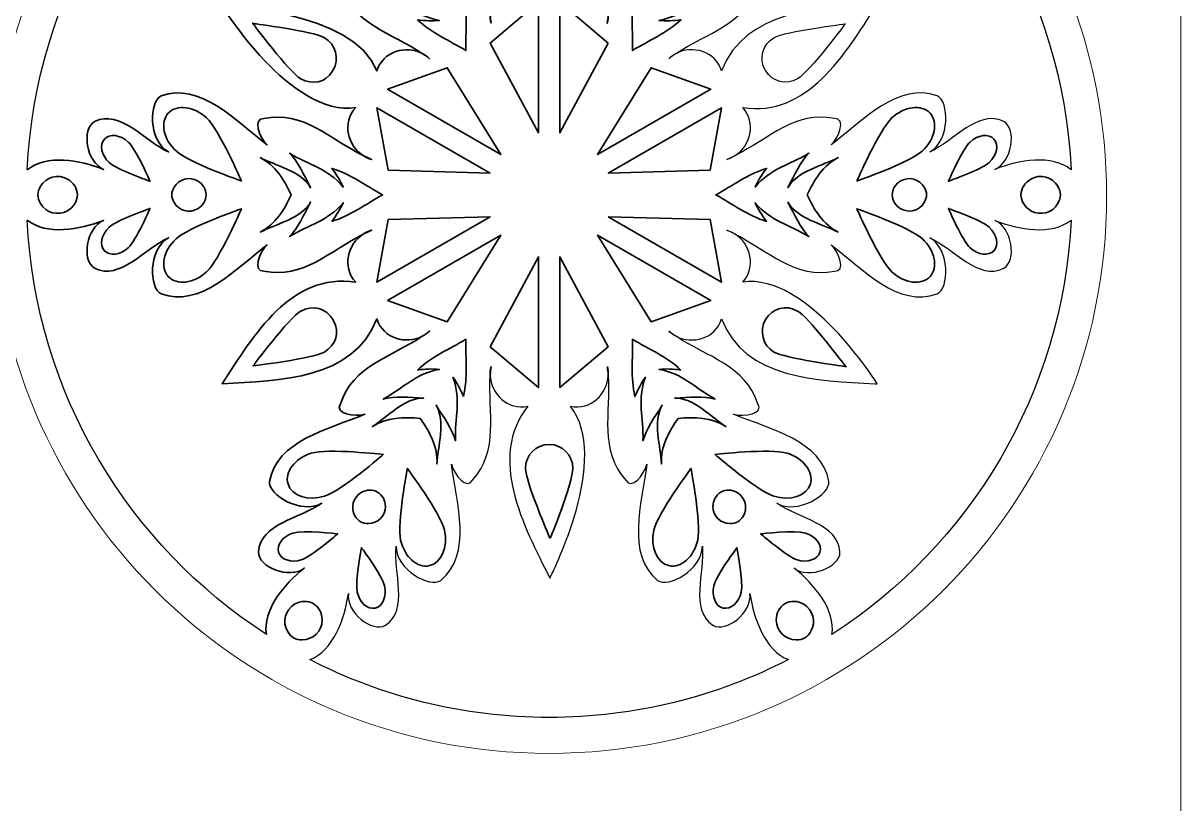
# Model space of a CAD drawing. Header units: inches. Extents: x 0 to 148, y -210 to 0.
# Drawn here: x 70.1 to 148, y -157.5 to -105 of the extents above; entities that cross this region are included whole.
import ezdxf

# ---------------------------------------------------------------- set-up
doc = ezdxf.new("R2010")
doc.units = ezdxf.units.IN
doc.header["$MEASUREMENT"] = 0
doc.layers.add('Layer 1', color=7, linetype='Continuous')

# ---------------------------------------------------------------- blocks, each defined once
blk = doc.blocks.new('block 5')
at = {"layer": 'Layer 1', "color": 250, "lineweight": 25}
for points in [[(104.794, -103.584), (101.537, -106.337), (104.794, -112.375), (104.794, -103.584)], [(106.223, -112.375), (109.48, -106.337), (106.223, -103.584), (106.223, -112.375)], [(98.651, -108.003), (94.639, -109.447), (102.252, -113.842), (98.651, -108.003)], [(116.379, -109.447), (112.367, -108.003), (108.765, -113.842), (116.379, -109.447)], [(101.537, -115.081), (93.923, -110.685), (94.68, -114.882), (101.537, -115.081)], [(116.338, -114.882), (117.094, -110.685), (109.481, -115.081), (116.338, -114.882)], [(94.68, -118.215), (93.923, -122.412), (101.537, -118.016), (94.68, -118.215)], [(109.481, -118.016), (117.094, -122.412), (116.338, -118.215), (109.481, -118.016)], [(94.639, -123.65), (98.651, -125.094), (102.252, -119.255), (94.639, -123.65)], [(112.367, -125.094), (116.379, -123.65), (108.765, -119.255), (112.367, -125.094)], [(104.794, -120.722), (101.537, -126.76), (104.794, -129.513), (104.794, -120.722)], [(106.223, -129.513), (109.48, -126.76), (106.223, -120.722), (106.223, -129.513)]]:
    blk.add_lwpolyline(points, dxfattribs=at)
at = {"layer": 'Layer 1', "color": 250, "lineweight": 35}
for points in [[(104.794, -103.584), (104.794, -112.375), (101.537, -106.337), (104.794, -103.584)], [(109.48, -106.337), (106.223, -112.375), (106.223, -103.584), (109.48, -106.337)], [(98.651, -108.003), (102.252, -113.842), (94.639, -109.447), (98.651, -108.003)], [(112.367, -108.003), (116.379, -109.447), (108.765, -113.842), (112.367, -108.003)], [(101.537, -115.081), (94.68, -114.882), (93.923, -110.685), (101.537, -115.081)], [(117.094, -110.685), (116.338, -114.882), (109.481, -115.081), (117.094, -110.685)], [(93.923, -122.412), (94.68, -118.215), (101.537, -118.016), (93.923, -122.412)], [(109.481, -118.016), (116.338, -118.215), (117.094, -122.412), (109.481, -118.016)], [(98.651, -125.094), (94.639, -123.65), (102.252, -119.255), (98.651, -125.094)], [(112.367, -125.094), (108.765, -119.255), (116.379, -123.65), (112.367, -125.094)], [(101.537, -126.76), (104.794, -120.722), (104.794, -129.513), (101.537, -126.76)], [(106.223, -129.513), (106.223, -120.722), (109.48, -126.76), (106.223, -129.513)]]:
    blk.add_lwpolyline(points, dxfattribs=at)
for points, knots in [([(86.49, -86.981), (86.216, -88.626), (87.671, -90.352), (89.035, -91.447), (88.047, -90.671), (85.929, -91.499), (85.946, -92.535), (86.071, -94.452), (88.756, -94.772), (90.205, -95.814), (88.821, -95.015), (86.59, -96.393), (86.697, -97.274), (87.169, -100.008), (90.624, -100.772), (93.109, -101.796), (92.405, -101.595), (91.038, -101.831), (91.476, -102.494), (92.278, -105.043), (94.897, -105.662), (96.971, -107.036), (97.151, -107.128), (97.319, -107.245), (97.467, -107.389), (97.307, -107.265), (97.141, -107.149), (96.971, -107.036), (95.878, -106.476), (94.34, -106.869), (93.917, -108.21), (92.315, -104.109), (83.498, -103.833), (83.498, -103.833), (83.498, -103.833), (83.505, -103.845), (83.505, -103.845), (83.505, -103.845), (88.139, -111.342), (92.492, -110.679), (91.541, -111.715), (91.97, -113.244), (93.002, -113.91), (93.184, -114.001), (93.368, -114.086), (93.556, -114.164), (93.357, -114.107), (93.172, -114.02), (93.002, -113.91), (90.776, -112.802), (88.93, -110.843), (86.321, -111.422), (85.528, -111.375), (86.007, -112.676), (86.533, -113.186), (84.403, -111.546), (82.014, -108.936), (79.41, -109.894), (78.594, -110.243), (78.516, -112.864), (79.901, -113.662), (78.274, -112.929), (76.653, -110.762), (74.931, -111.614), (74.026, -112.117), (74.369, -114.365), (75.534, -114.832), (73.906, -114.2), (71.69, -113.803), (70.401, -114.855)], [0, 0, 0, 0, 1, 1, 1, 2, 2, 2, 3, 3, 3, 4, 4, 4, 5, 5, 5, 6, 6, 6, 7, 7, 7, 8, 8, 8, 9, 9, 9, 10, 10, 10, 11, 11, 11, 12, 12, 12, 13, 13, 13, 14, 14, 14, 15, 15, 15, 16, 16, 16, 17, 17, 17, 18, 18, 18, 19, 19, 19, 20, 20, 20, 21, 21, 21, 22, 22, 22, 23, 23, 23, 23]), ([(96.651, -104.77), (97.128, -104.847), (97.688, -104.858), (98.122, -104.811), (96.482, -104.522), (95.718, -103.555), (94.349, -102.819), (95.101, -103.024), (96.123, -102.929), (97.062, -102.887), (95.81, -102.925), (94.565, -101.566), (93.62, -100.964), (94.535, -101.579), (95.781, -101.625), (96.83, -101.517), (97.447, -100.665), (98.028, -99.566), (97.957, -98.468), (98.008, -99.587), (98.558, -101.34), (97.901, -102.403), (97.901, -102.402), (97.902, -102.401), (97.902, -102.401), (97.902, -102.401), (97.901, -102.402), (97.901, -102.403), (98.407, -101.61), (99, -100.773), (99.199, -100.019), (99.152, -101.573), (99.607, -102.718), (99.037, -104.283), (99.037, -104.283), (99.038, -104.282), (99.038, -104.282), (99.038, -104.282), (99.038, -104.282), (99.038, -104.283), (99.295, -103.93), (99.565, -103.44), (99.737, -102.989), (100.055, -104.283), (99.869, -105.531), (99.904, -106.841), (98.786, -106.156), (97.614, -105.692), (96.651, -104.77)], [0, 0, 0, 0, 1, 1, 1, 2, 2, 2, 3, 3, 3, 4, 4, 4, 5, 5, 5, 6, 6, 6, 7, 7, 7, 8, 8, 8, 9, 9, 9, 10, 10, 10, 11, 11, 11, 12, 12, 12, 13, 13, 13, 14, 14, 14, 15, 15, 15, 16, 16, 16, 16]), ([(111.28, -102.989), (111.362, -103.203), (111.466, -103.426), (111.581, -103.639), (111.602, -103.679), (111.623, -103.718), (111.645, -103.756), (111.753, -103.948), (111.868, -104.129), (111.98, -104.283), (111.98, -104.283), (111.98, -104.282), (111.98, -104.282), (111.98, -104.282), (111.98, -104.283), (111.98, -104.283), (111.411, -102.718), (111.866, -101.573), (111.818, -100.019), (112.002, -100.711), (112.515, -101.473), (112.99, -102.207), (113.032, -102.272), (113.075, -102.337), (113.116, -102.402), (113.075, -102.335), (113.039, -102.266), (113.007, -102.195), (112.526, -101.123), (113.012, -99.519), (113.061, -98.47), (112.989, -99.567), (113.571, -100.665), (114.187, -101.517), (114.187, -101.517), (114.188, -101.517), (114.188, -101.517), (115.236, -101.625), (116.481, -101.579), (117.397, -100.964), (116.453, -101.566), (115.207, -102.925), (113.955, -102.887), (114.895, -102.929), (115.917, -103.024), (116.669, -102.819), (115.299, -103.555), (114.535, -104.522), (112.895, -104.811), (113.33, -104.858), (113.889, -104.847), (114.365, -104.77), (113.403, -105.692), (112.231, -106.156), (111.114, -106.841), (111.147, -105.531), (110.963, -104.283), (111.28, -102.989)], [0, 0, 0, 0, 1, 1, 1, 2, 2, 2, 3, 3, 3, 4, 4, 4, 5, 5, 5, 6, 6, 6, 7, 7, 7, 8, 8, 8, 9, 9, 9, 10, 10, 10, 11, 11, 11, 12, 12, 12, 13, 13, 13, 14, 14, 14, 15, 15, 15, 16, 16, 16, 17, 17, 17, 18, 18, 18, 19, 19, 19, 19]), ([(90.97, -108.155), (90.97, -108.155), (90.917, -108.241), (90.917, -108.241), (90.477, -109.003), (89.556, -109.179), (88.793, -108.738), (88.03, -108.298), (85.595, -105.051), (85.595, -105.051), (85.595, -105.051), (85.556, -105.029), (85.556, -105.029), (85.556, -105.029), (85.589, -105.003), (85.589, -105.003), (85.589, -105.003), (85.638, -105.031), (85.638, -105.031), (85.638, -105.031), (89.625, -105.537), (90.387, -105.977), (91.149, -106.417), (91.411, -107.392), (90.97, -108.155)], [0, 0, 0, 0, 1, 1, 1, 2, 2, 2, 3, 3, 3, 4, 4, 4, 5, 5, 5, 6, 6, 6, 7, 7, 7, 8, 8, 8, 8]), ([(101.597, -105.003), (101.547, -104.804), (101.531, -104.601), (101.54, -104.401), (101.552, -104.602), (101.57, -104.803), (101.597, -105.003)], [0, 0, 0, 0, 1, 1, 1, 2, 2, 2, 2]), ([(109.477, -104.402), (109.487, -104.602), (109.47, -104.805), (109.42, -105.004), (109.447, -104.805), (109.465, -104.604), (109.477, -104.402)], [0, 0, 0, 0, 1, 1, 1, 2, 2, 2, 2]), ([(80.404, -113.593), (79.552, -112.804), (79.321, -111.667), (79.888, -111.054), (80.456, -110.442), (81.607, -110.585), (82.459, -111.375), (83.312, -112.165), (84.808, -115.611), (84.808, -115.611), (84.808, -115.611), (81.257, -114.383), (80.404, -113.593)], [0, 0, 0, 0, 1, 1, 1, 2, 2, 2, 3, 3, 3, 4, 4, 4, 4]), ([(130.613, -113.593), (129.761, -114.383), (126.209, -115.611), (126.209, -115.611), (126.209, -115.611), (127.706, -112.164), (128.558, -111.375), (129.411, -110.585), (130.562, -110.441), (131.129, -111.054), (131.696, -111.667), (131.466, -112.804), (130.613, -113.593)], [0, 0, 0, 0, 1, 1, 1, 2, 2, 2, 3, 3, 3, 4, 4, 4, 4]), ([(75.913, -114.374), (75.383, -113.883), (75.239, -113.176), (75.592, -112.794), (75.945, -112.413), (76.661, -112.502), (77.192, -112.993), (77.722, -113.485), (78.653, -115.63), (78.653, -115.63), (78.653, -115.63), (76.443, -114.866), (75.913, -114.374)], [0, 0, 0, 0, 1, 1, 1, 2, 2, 2, 3, 3, 3, 4, 4, 4, 4]), ([(135.104, -114.374), (134.574, -114.865), (132.364, -115.63), (132.364, -115.63), (132.364, -115.63), (133.295, -113.485), (133.825, -112.993), (134.356, -112.502), (135.073, -112.413), (135.426, -112.794), (135.779, -113.175), (135.635, -113.882), (135.104, -114.374)], [0, 0, 0, 0, 1, 1, 1, 2, 2, 2, 3, 3, 3, 4, 4, 4, 4]), ([(90.88, -118.33), (91.184, -117.955), (91.474, -117.477), (91.651, -117.077), (90.58, -118.352), (89.361, -118.531), (88.04, -119.349), (88.592, -118.799), (89.021, -117.868), (89.454, -117.033), (88.862, -118.136), (87.061, -118.535), (86.068, -119.052), (87.058, -118.567), (87.721, -117.51), (88.152, -116.548), (87.721, -115.586), (87.058, -114.53), (86.068, -114.045), (87.061, -114.562), (88.862, -114.96), (89.454, -116.064), (89.021, -115.23), (88.592, -114.297), (88.04, -113.748), (89.361, -114.566), (90.58, -114.745), (91.651, -116.02), (91.474, -115.621), (91.184, -115.141), (90.88, -114.767), (92.16, -115.139), (93.148, -115.923), (94.3, -116.548), (93.148, -117.174), (92.16, -117.957), (90.88, -118.33)], [0, 0, 0, 0, 1, 1, 1, 2, 2, 2, 3, 3, 3, 4, 4, 4, 5, 5, 5, 6, 6, 6, 7, 7, 7, 8, 8, 8, 9, 9, 9, 10, 10, 10, 11, 11, 11, 12, 12, 12, 12]), ([(124.95, -119.052), (123.956, -118.535), (122.157, -118.136), (121.563, -117.032), (121.997, -117.867), (122.425, -118.799), (122.979, -119.349), (121.657, -118.53), (120.437, -118.352), (119.367, -117.077), (119.544, -117.476), (119.833, -117.955), (120.138, -118.33), (118.858, -117.957), (117.87, -117.173), (116.718, -116.548), (117.87, -115.923), (118.858, -115.139), (120.138, -114.767), (119.832, -115.141), (119.544, -115.62), (119.367, -116.02), (120.437, -114.744), (121.657, -114.566), (122.979, -113.748), (122.425, -114.297), (121.997, -115.229), (121.563, -116.064), (122.156, -114.96), (123.956, -114.562), (124.95, -114.045), (123.959, -114.53), (123.296, -115.586), (122.866, -116.548), (123.297, -117.51), (123.959, -118.566), (124.95, -119.052)], [0, 0, 0, 0, 1, 1, 1, 2, 2, 2, 3, 3, 3, 4, 4, 4, 5, 5, 5, 6, 6, 6, 7, 7, 7, 8, 8, 8, 9, 9, 9, 10, 10, 10, 11, 11, 11, 12, 12, 12, 12]), ([(73.108, -117.614), (72.47, -117.982), (71.656, -117.763), (71.288, -117.127), (71.175, -116.93), (71.118, -116.76), (71.111, -116.548), (71.118, -116.337), (71.175, -116.166), (71.288, -115.971), (71.656, -115.333), (72.47, -115.115), (73.108, -115.483), (73.519, -115.72), (73.755, -116.106), (73.771, -116.548), (73.771, -116.548), (73.772, -116.548), (73.772, -116.548), (73.755, -116.991), (73.519, -117.377), (73.108, -117.614)], [0, 0, 0, 0, 1, 1, 1, 2, 2, 2, 3, 3, 3, 4, 4, 4, 5, 5, 5, 6, 6, 6, 7, 7, 7, 7]), ([(139.729, -117.126), (139.361, -117.763), (138.547, -117.981), (137.91, -117.613), (137.498, -117.376), (137.263, -116.991), (137.246, -116.548), (137.263, -116.106), (137.498, -115.72), (137.91, -115.483), (138.547, -115.114), (139.362, -115.333), (139.729, -115.97), (139.842, -116.166), (139.899, -116.337), (139.907, -116.548), (139.907, -116.548), (139.906, -116.548), (139.906, -116.548), (139.899, -116.759), (139.842, -116.93), (139.729, -117.126)], [0, 0, 0, 0, 1, 1, 1, 2, 2, 2, 3, 3, 3, 4, 4, 4, 5, 5, 5, 6, 6, 6, 7, 7, 7, 7]), ([(80.121, -116.548), (80.126, -116.362), (80.176, -116.205), (80.275, -116.032), (80.594, -115.48), (81.3, -115.291), (81.852, -115.61), (82.212, -115.818), (82.416, -116.161), (82.428, -116.548), (82.428, -116.548), (82.427, -116.548), (82.427, -116.548), (82.416, -116.935), (82.212, -117.279), (81.852, -117.487), (81.3, -117.806), (80.594, -117.616), (80.275, -117.064), (80.176, -116.891), (80.126, -116.735), (80.121, -116.548)], [0, 0, 0, 0, 1, 1, 1, 2, 2, 2, 3, 3, 3, 4, 4, 4, 5, 5, 5, 6, 6, 6, 7, 7, 7, 7]), ([(128.59, -116.548), (128.601, -116.161), (128.805, -115.818), (129.165, -115.61), (129.717, -115.291), (130.423, -115.48), (130.742, -116.032), (130.842, -116.205), (130.892, -116.362), (130.897, -116.548), (130.892, -116.734), (130.842, -116.891), (130.742, -117.064), (130.423, -117.616), (129.717, -117.805), (129.165, -117.487), (128.805, -117.279), (128.601, -116.935), (128.59, -116.548)], [0, 0, 0, 0, 1, 1, 1, 2, 2, 2, 3, 3, 3, 4, 4, 4, 5, 5, 5, 6, 6, 6, 6]), ([(77.192, -120.104), (76.661, -120.594), (75.945, -120.684), (75.592, -120.302), (75.239, -119.922), (75.383, -119.214), (75.913, -118.723), (76.443, -118.231), (78.653, -117.467), (78.653, -117.467), (78.653, -117.467), (77.722, -119.612), (77.192, -120.104)], [0, 0, 0, 0, 1, 1, 1, 2, 2, 2, 3, 3, 3, 4, 4, 4, 4]), ([(82.459, -121.722), (81.607, -122.512), (80.456, -122.655), (79.888, -122.043), (79.321, -121.43), (79.552, -120.293), (80.404, -119.504), (81.257, -118.714), (84.808, -117.486), (84.808, -117.486), (84.808, -117.486), (83.312, -120.932), (82.459, -121.722)], [0, 0, 0, 0, 1, 1, 1, 2, 2, 2, 3, 3, 3, 4, 4, 4, 4]), ([(131.129, -122.042), (130.562, -122.655), (129.411, -122.512), (128.558, -121.722), (127.706, -120.932), (126.209, -117.486), (126.209, -117.486), (126.209, -117.486), (129.761, -118.714), (130.614, -119.504), (131.466, -120.293), (131.696, -121.43), (131.129, -122.042)], [0, 0, 0, 0, 1, 1, 1, 2, 2, 2, 3, 3, 3, 4, 4, 4, 4]), ([(135.426, -120.302), (135.073, -120.683), (134.356, -120.594), (133.826, -120.103), (133.296, -119.612), (132.364, -117.467), (132.364, -117.467), (132.364, -117.467), (134.574, -118.231), (135.104, -118.722), (135.635, -119.213), (135.779, -119.921), (135.426, -120.302)], [0, 0, 0, 0, 1, 1, 1, 2, 2, 2, 3, 3, 3, 4, 4, 4, 4]), ([(70.401, -118.242), (71.691, -119.294), (73.907, -118.897), (75.534, -118.264), (74.369, -118.732), (74.026, -120.98), (74.931, -121.483), (76.653, -122.335), (78.274, -120.168), (79.901, -119.435), (78.516, -120.233), (78.594, -122.855), (79.411, -123.204), (82.014, -124.161), (84.403, -121.551), (86.533, -119.911), (86.007, -120.42), (85.528, -121.722), (86.321, -121.674), (88.93, -122.253), (90.776, -120.295), (93.002, -119.187), (93.172, -119.077), (93.357, -118.99), (93.556, -118.933), (93.368, -119.01), (93.184, -119.096), (93.002, -119.187), (91.97, -119.853), (91.541, -121.382), (92.492, -122.418), (88.139, -121.755), (85.645, -125.975), (83.505, -129.252), (87.413, -129.037), (92.315, -128.987), (93.917, -124.887), (94.34, -126.228), (95.878, -126.621), (96.971, -126.06), (97.141, -125.948), (97.307, -125.831), (97.467, -125.708), (97.319, -125.851), (97.151, -125.968), (96.971, -126.06), (94.898, -127.435), (92.278, -128.053), (91.476, -130.603), (91.038, -131.265), (92.405, -131.501), (93.109, -131.3), (90.624, -132.325), (87.169, -133.089), (86.697, -135.823), (86.59, -136.704), (88.821, -138.082), (90.205, -137.282), (88.757, -138.325), (86.071, -138.645), (85.947, -140.562), (85.93, -141.598), (88.048, -142.426), (89.035, -141.65), (87.674, -142.743), (86.222, -144.464), (86.488, -146.105)], [0, 0, 0, 0, 1, 1, 1, 2, 2, 2, 3, 3, 3, 4, 4, 4, 5, 5, 5, 6, 6, 6, 7, 7, 7, 8, 8, 8, 9, 9, 9, 10, 10, 10, 11, 11, 11, 12, 12, 12, 13, 13, 13, 14, 14, 14, 15, 15, 15, 16, 16, 16, 17, 17, 17, 18, 18, 18, 19, 19, 19, 20, 20, 20, 21, 21, 21, 22, 22, 22, 22]), ([(90.387, -127.119), (89.625, -127.559), (85.595, -128.045), (85.595, -128.045), (85.595, -128.045), (88.03, -124.798), (88.793, -124.359), (89.556, -123.918), (90.531, -124.179), (90.97, -124.942), (90.97, -124.942), (91.008, -125.012), (91.008, -125.012), (91.449, -125.775), (91.149, -126.679), (90.387, -127.119)], [0, 0, 0, 0, 1, 1, 1, 2, 2, 2, 3, 3, 3, 4, 4, 4, 5, 5, 5, 5]), ([(120.065, -124.924), (120.505, -124.161), (121.462, -123.918), (122.224, -124.359), (122.92, -124.76), (125.007, -127.496), (125.369, -127.974), (125.369, -127.974), (125.479, -128.104), (125.479, -128.104), (125.479, -128.104), (125.294, -128.079), (125.294, -128.079), (125.294, -128.079), (121.324, -127.52), (120.63, -127.119), (119.868, -126.679), (119.625, -125.687), (120.065, -124.924)], [0, 0, 0, 0, 1, 1, 1, 2, 2, 2, 3, 3, 3, 4, 4, 4, 5, 5, 5, 6, 6, 6, 6]), ([(99.737, -130.108), (99.566, -129.657), (99.295, -129.167), (99.038, -128.814), (99.607, -130.379), (99.152, -131.524), (99.199, -133.078), (99.001, -132.325), (98.407, -131.487), (97.901, -130.694), (98.56, -131.759), (98.006, -133.517), (97.956, -134.636), (98.031, -133.536), (97.448, -132.433), (96.831, -131.58), (96.831, -131.58), (96.831, -131.58), (96.83, -131.58), (95.782, -131.472), (94.536, -131.517), (93.62, -132.133), (94.565, -131.531), (95.81, -130.171), (97.062, -130.21), (96.123, -130.168), (95.101, -130.072), (94.349, -130.277), (95.718, -129.541), (96.483, -128.575), (98.122, -128.286), (97.688, -128.239), (97.128, -128.25), (96.651, -128.326), (97.614, -127.405), (98.787, -126.94), (99.904, -126.256), (99.87, -127.566), (100.055, -128.813), (99.737, -130.108)], [0, 0, 0, 0, 1, 1, 1, 2, 2, 2, 3, 3, 3, 4, 4, 4, 5, 5, 5, 6, 6, 6, 7, 7, 7, 8, 8, 8, 9, 9, 9, 10, 10, 10, 11, 11, 11, 12, 12, 12, 13, 13, 13, 13]), ([(114.366, -128.326), (113.889, -128.25), (113.33, -128.239), (112.896, -128.286), (114.536, -128.575), (115.3, -129.541), (116.669, -130.277), (115.917, -130.072), (114.895, -130.168), (113.955, -130.21), (115.207, -130.171), (116.453, -131.531), (117.397, -132.133), (116.482, -131.517), (115.236, -131.472), (114.187, -131.58), (114.187, -131.58), (114.187, -131.58), (114.187, -131.58), (113.569, -132.433), (112.986, -133.536), (113.061, -134.636), (113.012, -133.517), (112.457, -131.759), (113.117, -130.694), (112.611, -131.487), (112.018, -132.324), (111.818, -133.078), (111.866, -131.524), (111.412, -130.379), (111.98, -128.814), (111.723, -129.167), (111.452, -129.657), (111.28, -130.108), (110.963, -128.813), (111.148, -127.566), (111.114, -126.256), (112.231, -126.94), (113.403, -127.405), (114.366, -128.326)], [0, 0, 0, 0, 1, 1, 1, 2, 2, 2, 3, 3, 3, 4, 4, 4, 5, 5, 5, 6, 6, 6, 7, 7, 7, 8, 8, 8, 9, 9, 9, 10, 10, 10, 11, 11, 11, 12, 12, 12, 13, 13, 13, 13]), ([(90.398, -136.811), (89.288, -137.155), (88.188, -136.787), (87.941, -135.989), (87.694, -135.191), (88.394, -134.266), (89.504, -133.923), (90.613, -133.58), (94.347, -134.008), (94.347, -134.008), (94.347, -134.008), (91.507, -136.468), (90.398, -136.811)], [0, 0, 0, 0, 1, 1, 1, 2, 2, 2, 3, 3, 3, 4, 4, 4, 4]), ([(107.103, -134.929), (107.112, -135.827), (105.602, -139.718), (105.556, -139.631), (105.556, -139.631), (105.509, -139.531), (105.509, -139.531), (105.509, -139.531), (103.914, -135.81), (103.914, -134.93), (103.914, -134.049), (104.628, -133.336), (105.509, -133.336), (105.509, -133.336), (105.517, -133.336), (105.517, -133.336), (106.397, -133.336), (107.094, -134.049), (107.103, -134.929)], [0, 0, 0, 0, 1, 1, 1, 2, 2, 2, 3, 3, 3, 4, 4, 4, 5, 5, 5, 6, 6, 6, 6]), ([(121.514, -133.922), (122.624, -134.266), (123.324, -135.191), (123.077, -135.989), (122.83, -136.787), (121.73, -137.155), (120.621, -136.811), (119.51, -136.468), (116.671, -134.008), (116.671, -134.008), (116.671, -134.008), (120.404, -133.579), (121.514, -133.922)], [0, 0, 0, 0, 1, 1, 1, 2, 2, 2, 3, 3, 3, 4, 4, 4, 4]), ([(97.457, -141.483), (96.642, -141.668), (95.774, -140.9), (95.516, -139.767), (95.259, -138.634), (95.97, -134.944), (95.97, -134.944), (95.97, -134.944), (98.207, -137.963), (98.465, -139.097), (98.722, -140.229), (98.271, -141.298), (97.457, -141.483)], [0, 0, 0, 0, 1, 1, 1, 2, 2, 2, 3, 3, 3, 4, 4, 4, 4]), ([(115.502, -139.767), (115.244, -140.9), (114.375, -141.668), (113.561, -141.483), (112.747, -141.298), (112.295, -140.229), (112.553, -139.096), (112.811, -137.963), (115.047, -134.944), (115.047, -134.944), (115.047, -134.944), (115.759, -138.634), (115.502, -139.767)], [0, 0, 0, 0, 1, 1, 1, 2, 2, 2, 3, 3, 3, 4, 4, 4, 4]), ([(93.339, -138.659), (93.139, -138.659), (92.979, -138.624), (92.815, -138.535), (92.656, -138.437), (92.545, -138.316), (92.445, -138.143), (92.127, -137.591), (92.316, -136.885), (92.868, -136.566), (93.227, -136.359), (93.628, -136.354), (93.968, -136.537), (94.298, -136.74), (94.494, -137.09), (94.494, -137.505), (94.494, -138.142), (93.977, -138.659), (93.339, -138.659)], [0, 0, 0, 0, 1, 1, 1, 2, 2, 2, 3, 3, 3, 4, 4, 4, 5, 5, 5, 6, 6, 6, 6]), ([(118.573, -138.143), (118.473, -138.315), (118.362, -138.437), (118.203, -138.535), (118.039, -138.624), (117.878, -138.659), (117.679, -138.659), (117.041, -138.659), (116.524, -138.142), (116.524, -137.505), (116.524, -137.089), (116.72, -136.74), (117.049, -136.537), (117.39, -136.353), (117.79, -136.359), (118.15, -136.566), (118.702, -136.885), (118.891, -137.591), (118.573, -138.143)], [0, 0, 0, 0, 1, 1, 1, 2, 2, 2, 3, 3, 3, 4, 4, 4, 5, 5, 5, 6, 6, 6, 6]), ([(88.828, -141.092), (88.137, -141.306), (87.453, -141.076), (87.299, -140.58), (87.145, -140.083), (87.581, -139.508), (88.272, -139.295), (88.962, -139.081), (91.285, -139.346), (91.285, -139.346), (91.285, -139.346), (89.518, -140.878), (88.828, -141.092)], [0, 0, 0, 0, 1, 1, 1, 2, 2, 2, 3, 3, 3, 4, 4, 4, 4]), ([(122.746, -139.294), (123.437, -139.507), (123.872, -140.083), (123.719, -140.58), (123.565, -141.076), (122.88, -141.306), (122.19, -141.092), (121.499, -140.878), (119.733, -139.346), (119.733, -139.346), (119.733, -139.346), (122.055, -139.081), (122.746, -139.294)], [0, 0, 0, 0, 1, 1, 1, 2, 2, 2, 3, 3, 3, 4, 4, 4, 4]), ([(93.802, -144.334), (93.295, -144.449), (92.754, -143.971), (92.594, -143.266), (92.434, -142.561), (92.877, -140.265), (92.877, -140.265), (92.877, -140.265), (94.269, -142.144), (94.429, -142.849), (94.589, -143.554), (94.308, -144.219), (93.802, -144.334)], [0, 0, 0, 0, 1, 1, 1, 2, 2, 2, 3, 3, 3, 4, 4, 4, 4]), ([(118.424, -143.266), (118.263, -143.971), (117.723, -144.449), (117.216, -144.334), (116.709, -144.219), (116.429, -143.554), (116.589, -142.849), (116.749, -142.144), (118.141, -140.265), (118.141, -140.265), (118.141, -140.265), (118.584, -142.561), (118.424, -143.266)], [0, 0, 0, 0, 1, 1, 1, 2, 2, 2, 3, 3, 3, 4, 4, 4, 4]), ([(88.899, -146.473), (88.673, -146.473), (88.497, -146.437), (88.31, -146.338), (88.131, -146.226), (88.011, -146.091), (87.898, -145.895), (87.53, -145.258), (87.748, -144.444), (88.386, -144.076), (88.797, -143.838), (89.249, -143.827), (89.64, -144.034), (90.015, -144.269), (90.231, -144.666), (90.232, -145.142), (90.232, -145.877), (89.635, -146.473), (88.899, -146.473)], [0, 0, 0, 0, 1, 1, 1, 2, 2, 2, 3, 3, 3, 4, 4, 4, 5, 5, 5, 6, 6, 6, 6]), ([(122.632, -144.076), (123.269, -144.444), (123.487, -145.258), (123.12, -145.895), (123.006, -146.091), (122.887, -146.225), (122.708, -146.338), (122.521, -146.437), (122.345, -146.473), (122.119, -146.473), (121.383, -146.473), (120.787, -145.877), (120.787, -145.141), (120.787, -144.665), (121.003, -144.269), (121.378, -144.033), (121.769, -143.827), (122.221, -143.838), (122.632, -144.076)], [0, 0, 0, 0, 1, 1, 1, 2, 2, 2, 3, 3, 3, 4, 4, 4, 5, 5, 5, 6, 6, 6, 6])]:
    blk.add_open_spline(points, degree=3, knots=knots, dxfattribs=at)
at = {"layer": 'Layer 1', "color": 250, "lineweight": 25}
for points, knots in [([(75.534, -114.832), (74.369, -114.365), (74.026, -112.117), (74.931, -111.614), (76.653, -110.762), (78.274, -112.929), (79.901, -113.662), (78.516, -112.864), (78.594, -110.243), (79.41, -109.894), (82.014, -108.936), (84.403, -111.546), (86.533, -113.186), (86.007, -112.676), (85.528, -111.375), (86.321, -111.422), (88.93, -110.843), (90.776, -112.802), (93.002, -113.91), (91.97, -113.244), (91.541, -111.715), (92.492, -110.679), (88.139, -111.342), (83.505, -103.845), (83.505, -103.845), (83.505, -103.845), (83.498, -103.833), (83.498, -103.833), (83.498, -103.833), (92.315, -104.109), (93.917, -108.21), (94.34, -106.869), (95.878, -106.476), (96.971, -107.036), (94.897, -105.662), (92.278, -105.043), (91.476, -102.494), (91.038, -101.831), (92.405, -101.595), (93.109, -101.796), (90.624, -100.772), (87.169, -100.008), (86.697, -97.274), (86.59, -96.393), (88.821, -95.015), (90.205, -95.814), (88.756, -94.772), (86.071, -94.452), (85.946, -92.535), (85.929, -91.499), (88.047, -90.671), (89.035, -91.447), (87.671, -90.352), (86.204, -88.705), (86.478, -87.06), (77.217, -93.03), (70.955, -103.154), (70.401, -114.855), (71.69, -113.803), (73.906, -114.2), (75.534, -114.832)], [0, 0, 0, 0, 1, 1, 1, 2, 2, 2, 3, 3, 3, 4, 4, 4, 5, 5, 5, 6, 6, 6, 7, 7, 7, 8, 8, 8, 9, 9, 9, 10, 10, 10, 11, 11, 11, 12, 12, 12, 13, 13, 13, 14, 14, 14, 15, 15, 15, 16, 16, 16, 17, 17, 17, 18, 18, 18, 19, 19, 19, 20, 20, 20, 20]), ([(127.512, -103.845), (125.372, -107.121), (122.878, -111.341), (118.525, -110.679), (119.476, -111.715), (119.047, -113.244), (118.016, -113.91), (120.243, -112.802), (122.087, -110.843), (124.697, -111.422), (125.49, -111.375), (125.011, -112.676), (124.484, -113.185), (126.614, -111.546), (129.003, -108.936), (131.607, -109.893), (132.423, -110.242), (132.501, -112.863), (131.117, -113.662), (132.744, -112.928), (134.364, -110.762), (136.086, -111.613), (136.992, -112.116), (136.649, -114.365), (135.484, -114.832), (137.111, -114.199), (139.327, -113.803), (140.616, -114.854), (140.062, -103.154), (133.788, -92.951), (124.527, -86.981), (124.801, -88.626), (123.347, -90.352), (121.982, -91.447), (122.969, -90.671), (125.088, -91.499), (125.071, -92.535), (124.947, -94.451), (122.261, -94.772), (120.812, -95.813), (122.196, -95.014), (124.427, -96.392), (124.321, -97.274), (123.848, -100.008), (120.393, -100.772), (117.909, -101.796), (118.613, -101.595), (119.979, -101.831), (119.542, -102.494), (118.739, -105.043), (116.12, -105.662), (114.046, -107.036), (115.14, -106.476), (116.678, -106.869), (117.101, -108.21), (118.703, -104.109), (123.641, -103.936), (127.549, -103.721), (127.549, -103.721), (127.512, -103.845), (127.512, -103.845)], [0, 0, 0, 0, 1, 1, 1, 2, 2, 2, 3, 3, 3, 4, 4, 4, 5, 5, 5, 6, 6, 6, 7, 7, 7, 8, 8, 8, 9, 9, 9, 10, 10, 10, 11, 11, 11, 12, 12, 12, 13, 13, 13, 14, 14, 14, 15, 15, 15, 16, 16, 16, 17, 17, 17, 18, 18, 18, 19, 19, 19, 20, 20, 20, 20]), ([(99.737, -102.989), (99.565, -103.44), (99.295, -103.93), (99.038, -104.283), (99.038, -104.282), (99.038, -104.282), (99.038, -104.282), (99.038, -104.282), (99.037, -104.283), (99.037, -104.283), (99.607, -102.718), (99.152, -101.573), (99.199, -100.019), (99, -100.773), (98.407, -101.61), (97.901, -102.403), (97.901, -102.402), (97.902, -102.401), (97.902, -102.401), (97.902, -102.401), (97.901, -102.402), (97.901, -102.403), (98.558, -101.34), (98.008, -99.587), (97.957, -98.468), (98.028, -99.566), (97.447, -100.665), (96.83, -101.517), (95.781, -101.625), (94.535, -101.579), (93.62, -100.964), (94.565, -101.566), (95.81, -102.925), (97.062, -102.887), (96.123, -102.929), (95.101, -103.024), (94.349, -102.819), (95.718, -103.555), (96.482, -104.522), (98.122, -104.811), (97.688, -104.858), (97.128, -104.847), (96.651, -104.77), (97.614, -105.692), (98.786, -106.156), (99.904, -106.841), (99.869, -105.531), (100.055, -104.283), (99.737, -102.989)], [0, 0, 0, 0, 1, 1, 1, 2, 2, 2, 3, 3, 3, 4, 4, 4, 5, 5, 5, 6, 6, 6, 7, 7, 7, 8, 8, 8, 9, 9, 9, 10, 10, 10, 11, 11, 11, 12, 12, 12, 13, 13, 13, 14, 14, 14, 15, 15, 15, 16, 16, 16, 16]), ([(111.114, -106.841), (112.231, -106.156), (113.403, -105.692), (114.365, -104.77), (113.889, -104.847), (113.33, -104.858), (112.895, -104.811), (114.535, -104.522), (115.299, -103.555), (116.669, -102.819), (115.917, -103.024), (114.895, -102.929), (113.955, -102.887), (115.207, -102.925), (116.453, -101.566), (117.397, -100.964), (116.481, -101.579), (115.236, -101.625), (114.188, -101.517), (114.188, -101.517), (114.187, -101.517), (114.187, -101.517), (113.571, -100.665), (112.989, -99.567), (113.061, -98.47), (113.012, -99.519), (112.526, -101.123), (113.007, -102.195), (113.039, -102.266), (113.075, -102.335), (113.116, -102.402), (113.075, -102.337), (113.032, -102.272), (112.99, -102.207), (112.515, -101.473), (112.002, -100.711), (111.818, -100.019), (111.866, -101.573), (111.411, -102.718), (111.98, -104.283), (111.98, -104.283), (111.98, -104.282), (111.98, -104.282), (111.98, -104.282), (111.98, -104.283), (111.98, -104.283), (111.868, -104.129), (111.753, -103.948), (111.645, -103.756), (111.623, -103.718), (111.602, -103.679), (111.581, -103.639), (111.466, -103.426), (111.362, -103.203), (111.28, -102.989), (110.963, -104.283), (111.147, -105.531), (111.114, -106.841)], [0, 0, 0, 0, 1, 1, 1, 2, 2, 2, 3, 3, 3, 4, 4, 4, 5, 5, 5, 6, 6, 6, 7, 7, 7, 8, 8, 8, 9, 9, 9, 10, 10, 10, 11, 11, 11, 12, 12, 12, 13, 13, 13, 14, 14, 14, 15, 15, 15, 16, 16, 16, 17, 17, 17, 18, 18, 18, 19, 19, 19, 19]), ([(90.387, -105.977), (89.625, -105.537), (85.638, -105.031), (85.638, -105.031), (85.638, -105.031), (85.589, -105.003), (85.589, -105.003), (85.589, -105.003), (85.556, -105.029), (85.556, -105.029), (85.556, -105.029), (85.595, -105.051), (85.595, -105.051), (85.595, -105.051), (88.03, -108.298), (88.793, -108.738), (89.556, -109.179), (90.477, -109.003), (90.917, -108.241), (90.917, -108.241), (90.97, -108.155), (90.97, -108.155), (91.411, -107.392), (91.149, -106.417), (90.387, -105.977)], [0, 0, 0, 0, 1, 1, 1, 2, 2, 2, 3, 3, 3, 4, 4, 4, 5, 5, 5, 6, 6, 6, 7, 7, 7, 8, 8, 8, 8]), ([(101.54, -104.401), (101.531, -104.601), (101.547, -104.804), (101.597, -105.003), (101.57, -104.803), (101.552, -104.602), (101.54, -104.401)], [0, 0, 0, 0, 1, 1, 1, 2, 2, 2, 2]), ([(109.42, -105.004), (109.47, -104.805), (109.487, -104.602), (109.477, -104.402), (109.465, -104.604), (109.447, -104.805), (109.42, -105.004)], [0, 0, 0, 0, 1, 1, 1, 2, 2, 2, 2]), ([(120.047, -108.154), (120.047, -108.154), (120.073, -108.199), (120.073, -108.199), (120.513, -108.961), (121.462, -109.178), (122.224, -108.738), (122.987, -108.298), (125.422, -105.051), (125.422, -105.051), (125.422, -105.051), (121.393, -105.537), (120.63, -105.977), (119.868, -106.417), (119.606, -107.392), (120.047, -108.154)], [0, 0, 0, 0, 1, 1, 1, 2, 2, 2, 3, 3, 3, 4, 4, 4, 5, 5, 5, 5]), ([(96.971, -107.036), (97.141, -107.149), (97.307, -107.265), (97.467, -107.389), (97.319, -107.245), (97.151, -107.128), (96.971, -107.036)], [0, 0, 0, 0, 1, 1, 1, 2, 2, 2, 2]), ([(114.046, -107.036), (113.867, -107.128), (113.698, -107.245), (113.55, -107.389), (113.711, -107.265), (113.877, -107.149), (114.046, -107.036)], [0, 0, 0, 0, 1, 1, 1, 2, 2, 2, 2]), ([(82.459, -111.375), (81.607, -110.585), (80.456, -110.442), (79.888, -111.054), (79.321, -111.667), (79.552, -112.804), (80.404, -113.593), (81.257, -114.383), (84.808, -115.611), (84.808, -115.611), (84.808, -115.611), (83.312, -112.165), (82.459, -111.375)], [0, 0, 0, 0, 1, 1, 1, 2, 2, 2, 3, 3, 3, 4, 4, 4, 4]), ([(131.129, -111.054), (130.562, -110.441), (129.411, -110.585), (128.558, -111.375), (127.706, -112.164), (126.209, -115.611), (126.209, -115.611), (126.209, -115.611), (129.761, -114.383), (130.613, -113.593), (131.466, -112.804), (131.696, -111.667), (131.129, -111.054)], [0, 0, 0, 0, 1, 1, 1, 2, 2, 2, 3, 3, 3, 4, 4, 4, 4]), ([(75.592, -112.794), (75.239, -113.176), (75.383, -113.883), (75.913, -114.374), (76.443, -114.866), (78.653, -115.63), (78.653, -115.63), (78.653, -115.63), (77.722, -113.485), (77.192, -112.993), (76.661, -112.502), (75.945, -112.413), (75.592, -112.794)], [0, 0, 0, 0, 1, 1, 1, 2, 2, 2, 3, 3, 3, 4, 4, 4, 4]), ([(135.426, -112.794), (135.073, -112.413), (134.356, -112.502), (133.825, -112.993), (133.295, -113.485), (132.364, -115.63), (132.364, -115.63), (132.364, -115.63), (134.574, -114.865), (135.104, -114.374), (135.635, -113.882), (135.779, -113.175), (135.426, -112.794)], [0, 0, 0, 0, 1, 1, 1, 2, 2, 2, 3, 3, 3, 4, 4, 4, 4]), ([(90.88, -114.767), (91.184, -115.141), (91.474, -115.621), (91.651, -116.02), (90.58, -114.745), (89.361, -114.566), (88.04, -113.748), (88.592, -114.297), (89.021, -115.23), (89.454, -116.064), (88.862, -114.96), (87.061, -114.562), (86.068, -114.045), (87.058, -114.53), (87.721, -115.586), (88.152, -116.548), (87.721, -117.51), (87.058, -118.567), (86.068, -119.052), (87.061, -118.535), (88.862, -118.136), (89.454, -117.033), (89.021, -117.868), (88.592, -118.799), (88.04, -119.349), (89.361, -118.531), (90.58, -118.352), (91.651, -117.077), (91.474, -117.477), (91.184, -117.955), (90.88, -118.33), (92.16, -117.957), (93.148, -117.174), (94.3, -116.548), (93.148, -115.923), (92.16, -115.139), (90.88, -114.767)], [0, 0, 0, 0, 1, 1, 1, 2, 2, 2, 3, 3, 3, 4, 4, 4, 5, 5, 5, 6, 6, 6, 7, 7, 7, 8, 8, 8, 9, 9, 9, 10, 10, 10, 11, 11, 11, 12, 12, 12, 12]), ([(93.002, -113.91), (93.172, -114.02), (93.357, -114.107), (93.556, -114.164), (93.368, -114.086), (93.184, -114.001), (93.002, -113.91)], [0, 0, 0, 0, 1, 1, 1, 2, 2, 2, 2]), ([(124.95, -114.045), (123.956, -114.562), (122.156, -114.96), (121.563, -116.064), (121.997, -115.229), (122.425, -114.297), (122.979, -113.748), (121.657, -114.566), (120.437, -114.744), (119.367, -116.02), (119.544, -115.62), (119.832, -115.141), (120.138, -114.767), (118.858, -115.139), (117.87, -115.923), (116.718, -116.548), (117.87, -117.173), (118.858, -117.957), (120.138, -118.33), (119.833, -117.955), (119.544, -117.476), (119.367, -117.077), (120.437, -118.352), (121.657, -118.53), (122.979, -119.349), (122.425, -118.799), (121.997, -117.867), (121.563, -117.032), (122.157, -118.136), (123.956, -118.535), (124.95, -119.052), (123.959, -118.566), (123.297, -117.51), (122.866, -116.548), (123.296, -115.586), (123.959, -114.53), (124.95, -114.045)], [0, 0, 0, 0, 1, 1, 1, 2, 2, 2, 3, 3, 3, 4, 4, 4, 5, 5, 5, 6, 6, 6, 7, 7, 7, 8, 8, 8, 9, 9, 9, 10, 10, 10, 11, 11, 11, 12, 12, 12, 12]), ([(118.016, -113.91), (117.834, -114.001), (117.649, -114.086), (117.462, -114.164), (117.66, -114.107), (117.846, -114.02), (118.016, -113.91)], [0, 0, 0, 0, 1, 1, 1, 2, 2, 2, 2]), ([(73.108, -115.483), (72.47, -115.115), (71.656, -115.333), (71.288, -115.971), (71.175, -116.166), (71.118, -116.337), (71.111, -116.548), (71.118, -116.76), (71.175, -116.93), (71.288, -117.127), (71.656, -117.763), (72.47, -117.982), (73.108, -117.614), (73.519, -117.377), (73.755, -116.991), (73.772, -116.548), (73.772, -116.548), (73.771, -116.548), (73.771, -116.548), (73.755, -116.106), (73.519, -115.72), (73.108, -115.483)], [0, 0, 0, 0, 1, 1, 1, 2, 2, 2, 3, 3, 3, 4, 4, 4, 5, 5, 5, 6, 6, 6, 7, 7, 7, 7]), ([(139.729, -115.97), (139.362, -115.333), (138.547, -115.114), (137.91, -115.483), (137.498, -115.72), (137.263, -116.106), (137.246, -116.548), (137.263, -116.991), (137.498, -117.376), (137.91, -117.613), (138.547, -117.981), (139.361, -117.763), (139.729, -117.126), (139.842, -116.93), (139.899, -116.759), (139.906, -116.548), (139.906, -116.548), (139.907, -116.548), (139.907, -116.548), (139.899, -116.337), (139.842, -116.166), (139.729, -115.97)], [0, 0, 0, 0, 1, 1, 1, 2, 2, 2, 3, 3, 3, 4, 4, 4, 5, 5, 5, 6, 6, 6, 7, 7, 7, 7]), ([(81.852, -117.487), (82.212, -117.279), (82.416, -116.935), (82.427, -116.548), (82.427, -116.548), (82.428, -116.548), (82.428, -116.548), (82.416, -116.161), (82.212, -115.818), (81.852, -115.61), (81.3, -115.291), (80.594, -115.48), (80.275, -116.032), (80.176, -116.205), (80.126, -116.362), (80.121, -116.548), (80.126, -116.735), (80.176, -116.891), (80.275, -117.064), (80.594, -117.616), (81.3, -117.806), (81.852, -117.487)], [0, 0, 0, 0, 1, 1, 1, 2, 2, 2, 3, 3, 3, 4, 4, 4, 5, 5, 5, 6, 6, 6, 7, 7, 7, 7]), ([(130.742, -117.064), (130.842, -116.891), (130.892, -116.734), (130.897, -116.548), (130.892, -116.362), (130.842, -116.205), (130.742, -116.032), (130.423, -115.48), (129.717, -115.291), (129.165, -115.61), (128.805, -115.818), (128.601, -116.161), (128.59, -116.548), (128.601, -116.935), (128.805, -117.279), (129.165, -117.487), (129.717, -117.805), (130.423, -117.616), (130.742, -117.064)], [0, 0, 0, 0, 1, 1, 1, 2, 2, 2, 3, 3, 3, 4, 4, 4, 5, 5, 5, 6, 6, 6, 6]), ([(75.592, -120.302), (75.945, -120.684), (76.661, -120.594), (77.192, -120.104), (77.722, -119.612), (78.653, -117.467), (78.653, -117.467), (78.653, -117.467), (76.443, -118.231), (75.913, -118.723), (75.383, -119.214), (75.239, -119.922), (75.592, -120.302)], [0, 0, 0, 0, 1, 1, 1, 2, 2, 2, 3, 3, 3, 4, 4, 4, 4]), ([(79.888, -122.043), (80.456, -122.655), (81.607, -122.512), (82.459, -121.722), (83.312, -120.932), (84.808, -117.486), (84.808, -117.486), (84.808, -117.486), (81.257, -118.714), (80.404, -119.504), (79.552, -120.293), (79.321, -121.43), (79.888, -122.043)], [0, 0, 0, 0, 1, 1, 1, 2, 2, 2, 3, 3, 3, 4, 4, 4, 4]), ([(126.209, -117.486), (126.209, -117.486), (127.706, -120.932), (128.558, -121.722), (129.411, -122.512), (130.562, -122.655), (131.129, -122.042), (131.696, -121.43), (131.466, -120.293), (130.614, -119.504), (129.761, -118.714), (126.209, -117.486), (126.209, -117.486)], [0, 0, 0, 0, 1, 1, 1, 2, 2, 2, 3, 3, 3, 4, 4, 4, 4]), ([(132.364, -117.467), (132.364, -117.467), (133.296, -119.612), (133.826, -120.103), (134.356, -120.594), (135.073, -120.683), (135.426, -120.302), (135.779, -119.921), (135.635, -119.213), (135.104, -118.722), (134.574, -118.231), (132.364, -117.467), (132.364, -117.467)], [0, 0, 0, 0, 1, 1, 1, 2, 2, 2, 3, 3, 3, 4, 4, 4, 4]), ([(89.035, -141.65), (88.048, -142.426), (85.93, -141.598), (85.947, -140.562), (86.071, -138.645), (88.757, -138.325), (90.205, -137.282), (88.821, -138.082), (86.59, -136.704), (86.697, -135.823), (87.169, -133.089), (90.624, -132.325), (93.109, -131.3), (92.405, -131.501), (91.038, -131.265), (91.476, -130.603), (92.278, -128.053), (94.898, -127.435), (96.971, -126.06), (95.878, -126.621), (94.34, -126.228), (93.917, -124.887), (92.315, -128.987), (87.413, -129.037), (83.505, -129.252), (85.645, -125.975), (88.139, -121.755), (92.492, -122.418), (91.541, -121.382), (91.97, -119.853), (93.002, -119.187), (90.776, -120.295), (88.93, -122.253), (86.321, -121.674), (85.528, -121.722), (86.007, -120.42), (86.533, -119.911), (84.403, -121.551), (82.014, -124.161), (79.411, -123.204), (78.594, -122.855), (78.516, -120.233), (79.901, -119.435), (78.274, -120.168), (76.653, -122.335), (74.931, -121.483), (74.026, -120.98), (74.369, -118.732), (75.534, -118.264), (73.907, -118.897), (71.691, -119.294), (70.401, -118.242), (70.958, -129.938), (77.231, -140.137), (86.488, -146.105), (86.222, -144.464), (87.674, -142.743), (89.035, -141.65)], [0, 0, 0, 0, 1, 1, 1, 2, 2, 2, 3, 3, 3, 4, 4, 4, 5, 5, 5, 6, 6, 6, 7, 7, 7, 8, 8, 8, 9, 9, 9, 10, 10, 10, 11, 11, 11, 12, 12, 12, 13, 13, 13, 14, 14, 14, 15, 15, 15, 16, 16, 16, 17, 17, 17, 18, 18, 18, 19, 19, 19, 19]), ([(135.484, -118.264), (136.649, -118.731), (136.992, -120.98), (136.087, -121.483), (134.364, -122.334), (132.744, -120.168), (131.117, -119.434), (132.501, -120.233), (132.423, -122.854), (131.607, -123.203), (129.003, -124.161), (126.614, -121.55), (124.484, -119.911), (125.011, -120.42), (125.49, -121.722), (124.697, -121.674), (122.088, -122.253), (120.243, -120.294), (118.016, -119.186), (119.047, -119.853), (119.476, -121.382), (118.525, -122.418), (122.879, -121.755), (127.555, -129.218), (127.555, -129.218), (127.555, -129.218), (127.583, -129.258), (127.583, -129.258), (127.583, -129.258), (127.411, -129.247), (127.411, -129.247), (123.521, -129.036), (118.689, -128.952), (117.101, -124.887), (116.678, -126.228), (115.14, -126.621), (114.047, -126.06), (116.12, -127.434), (118.739, -128.053), (119.542, -130.603), (119.98, -131.265), (118.613, -131.501), (117.909, -131.3), (120.393, -132.325), (123.849, -133.089), (124.321, -135.822), (124.427, -136.704), (122.197, -138.082), (120.812, -137.282), (122.261, -138.324), (124.947, -138.645), (125.071, -140.562), (125.088, -141.597), (122.97, -142.425), (121.982, -141.65), (123.344, -142.742), (124.796, -144.463), (124.53, -146.105), (133.787, -140.136), (140.059, -129.938), (140.616, -118.242), (139.327, -119.293), (137.111, -118.897), (135.484, -118.264)], [0, 0, 0, 0, 1, 1, 1, 2, 2, 2, 3, 3, 3, 4, 4, 4, 5, 5, 5, 6, 6, 6, 7, 7, 7, 8, 8, 8, 9, 9, 9, 10, 10, 10, 11, 11, 11, 12, 12, 12, 13, 13, 13, 14, 14, 14, 15, 15, 15, 16, 16, 16, 17, 17, 17, 18, 18, 18, 19, 19, 19, 20, 20, 20, 21, 21, 21, 21]), ([(93.002, -119.187), (93.184, -119.096), (93.368, -119.01), (93.556, -118.933), (93.357, -118.99), (93.172, -119.077), (93.002, -119.187)], [0, 0, 0, 0, 1, 1, 1, 2, 2, 2, 2]), ([(118.016, -119.186), (117.846, -119.077), (117.66, -118.99), (117.462, -118.933), (117.65, -119.01), (117.834, -119.096), (118.016, -119.186)], [0, 0, 0, 0, 1, 1, 1, 2, 2, 2, 2]), ([(90.97, -124.942), (90.531, -124.179), (89.556, -123.918), (88.793, -124.359), (88.03, -124.798), (85.595, -128.045), (85.595, -128.045), (85.595, -128.045), (89.625, -127.559), (90.387, -127.119), (91.149, -126.679), (91.449, -125.775), (91.008, -125.012), (91.008, -125.012), (90.97, -124.942), (90.97, -124.942)], [0, 0, 0, 0, 1, 1, 1, 2, 2, 2, 3, 3, 3, 4, 4, 4, 5, 5, 5, 5]), ([(120.63, -127.119), (121.324, -127.52), (125.294, -128.079), (125.294, -128.079), (125.294, -128.079), (125.479, -128.104), (125.479, -128.104), (125.479, -128.104), (125.369, -127.974), (125.369, -127.974), (125.007, -127.496), (122.92, -124.76), (122.224, -124.359), (121.462, -123.918), (120.505, -124.161), (120.065, -124.924), (119.625, -125.687), (119.868, -126.679), (120.63, -127.119)], [0, 0, 0, 0, 1, 1, 1, 2, 2, 2, 3, 3, 3, 4, 4, 4, 5, 5, 5, 6, 6, 6, 6]), ([(96.971, -126.06), (97.151, -125.968), (97.319, -125.851), (97.467, -125.708), (97.307, -125.831), (97.141, -125.948), (96.971, -126.06)], [0, 0, 0, 0, 1, 1, 1, 2, 2, 2, 2]), ([(114.047, -126.06), (113.877, -125.948), (113.711, -125.831), (113.55, -125.708), (113.699, -125.851), (113.867, -125.968), (114.047, -126.06)], [0, 0, 0, 0, 1, 1, 1, 2, 2, 2, 2]), ([(99.904, -126.256), (98.787, -126.94), (97.614, -127.405), (96.651, -128.326), (97.128, -128.25), (97.688, -128.239), (98.122, -128.286), (96.483, -128.575), (95.718, -129.541), (94.349, -130.277), (95.101, -130.072), (96.123, -130.168), (97.062, -130.21), (95.81, -130.171), (94.565, -131.531), (93.62, -132.133), (94.536, -131.517), (95.782, -131.472), (96.83, -131.58), (96.831, -131.58), (96.831, -131.58), (96.831, -131.58), (97.448, -132.433), (98.031, -133.536), (97.956, -134.636), (98.006, -133.517), (98.56, -131.759), (97.901, -130.694), (98.407, -131.487), (99.001, -132.325), (99.199, -133.078), (99.152, -131.524), (99.607, -130.379), (99.038, -128.814), (99.295, -129.167), (99.566, -129.657), (99.737, -130.108), (100.055, -128.813), (99.87, -127.566), (99.904, -126.256)], [0, 0, 0, 0, 1, 1, 1, 2, 2, 2, 3, 3, 3, 4, 4, 4, 5, 5, 5, 6, 6, 6, 7, 7, 7, 8, 8, 8, 9, 9, 9, 10, 10, 10, 11, 11, 11, 12, 12, 12, 13, 13, 13, 13]), ([(111.28, -130.108), (111.452, -129.657), (111.723, -129.167), (111.98, -128.814), (111.412, -130.379), (111.866, -131.524), (111.818, -133.078), (112.018, -132.324), (112.611, -131.487), (113.117, -130.694), (112.457, -131.759), (113.012, -133.517), (113.061, -134.636), (112.986, -133.536), (113.569, -132.433), (114.187, -131.58), (114.187, -131.58), (114.187, -131.58), (114.187, -131.58), (115.236, -131.472), (116.482, -131.517), (117.397, -132.133), (116.453, -131.531), (115.207, -130.171), (113.955, -130.21), (114.895, -130.168), (115.917, -130.072), (116.669, -130.277), (115.3, -129.541), (114.536, -128.575), (112.896, -128.286), (113.33, -128.239), (113.889, -128.25), (114.366, -128.326), (113.403, -127.405), (112.231, -126.94), (111.114, -126.256), (111.148, -127.566), (110.963, -128.813), (111.28, -130.108)], [0, 0, 0, 0, 1, 1, 1, 2, 2, 2, 3, 3, 3, 4, 4, 4, 5, 5, 5, 6, 6, 6, 7, 7, 7, 8, 8, 8, 9, 9, 9, 10, 10, 10, 11, 11, 11, 12, 12, 12, 13, 13, 13, 13]), ([(101.54, -128.698), (101.552, -128.496), (101.57, -128.293), (101.597, -128.092), (101.547, -128.293), (101.53, -128.497), (101.54, -128.698)], [0, 0, 0, 0, 1, 1, 1, 2, 2, 2, 2]), ([(109.478, -128.698), (109.488, -128.497), (109.47, -128.293), (109.421, -128.092), (109.447, -128.293), (109.465, -128.495), (109.478, -128.698)], [0, 0, 0, 0, 1, 1, 1, 2, 2, 2, 2]), ([(119.01, -143.365), (119.189, -144.608), (117.412, -146.029), (116.524, -145.496), (114.926, -144.431), (115.992, -141.944), (115.813, -140.169), (115.814, -141.767), (113.505, -143.01), (112.795, -142.477), (110.663, -140.701), (111.729, -137.327), (112.085, -134.663), (111.907, -135.373), (111.019, -136.439), (110.663, -135.729), (108.858, -133.758), (109.631, -131.181), (109.478, -128.698), (109.416, -129.925), (108.307, -131.061), (106.934, -130.756), (109.685, -134.194), (105.673, -142.068), (105.673, -142.068), (105.673, -142.068), (105.556, -142.32), (105.556, -142.32), (103.788, -138.829), (101.334, -134.194), (104.083, -130.756), (102.711, -131.061), (101.602, -129.925), (101.54, -128.698), (101.387, -131.181), (102.16, -133.758), (100.354, -135.729), (99.999, -136.439), (99.111, -135.373), (98.933, -134.663), (99.288, -137.327), (100.354, -140.701), (98.223, -142.477), (97.512, -143.01), (95.204, -141.767), (95.204, -140.169), (95.027, -141.944), (96.092, -144.431), (94.494, -145.496), (93.606, -146.029), (91.83, -144.608), (92.007, -143.365), (91.741, -145.092), (90.976, -147.212), (89.418, -147.801), (94.24, -150.288), (99.71, -151.693), (105.509, -151.693), (111.308, -151.693), (116.778, -150.287), (121.599, -147.8), (120.042, -147.212), (119.276, -145.092), (119.01, -143.365)], [0, 0, 0, 0, 1, 1, 1, 2, 2, 2, 3, 3, 3, 4, 4, 4, 5, 5, 5, 6, 6, 6, 7, 7, 7, 8, 8, 8, 9, 9, 9, 10, 10, 10, 11, 11, 11, 12, 12, 12, 13, 13, 13, 14, 14, 14, 15, 15, 15, 16, 16, 16, 17, 17, 17, 18, 18, 18, 19, 19, 19, 20, 20, 20, 21, 21, 21, 21]), ([(89.504, -133.923), (88.394, -134.266), (87.694, -135.191), (87.941, -135.989), (88.188, -136.787), (89.288, -137.155), (90.398, -136.811), (91.507, -136.468), (94.347, -134.008), (94.347, -134.008), (94.347, -134.008), (90.613, -133.58), (89.504, -133.923)], [0, 0, 0, 0, 1, 1, 1, 2, 2, 2, 3, 3, 3, 4, 4, 4, 4]), ([(105.517, -133.336), (105.517, -133.336), (105.509, -133.336), (105.509, -133.336), (104.628, -133.336), (103.914, -134.049), (103.914, -134.93), (103.914, -135.81), (105.509, -139.531), (105.509, -139.531), (105.509, -139.531), (105.556, -139.631), (105.556, -139.631), (105.602, -139.718), (107.112, -135.827), (107.103, -134.929), (107.094, -134.049), (106.397, -133.336), (105.517, -133.336)], [0, 0, 0, 0, 1, 1, 1, 2, 2, 2, 3, 3, 3, 4, 4, 4, 5, 5, 5, 6, 6, 6, 6]), ([(120.621, -136.811), (121.73, -137.155), (122.83, -136.787), (123.077, -135.989), (123.324, -135.191), (122.624, -134.266), (121.514, -133.922), (120.404, -133.579), (116.671, -134.008), (116.671, -134.008), (116.671, -134.008), (119.51, -136.468), (120.621, -136.811)], [0, 0, 0, 0, 1, 1, 1, 2, 2, 2, 3, 3, 3, 4, 4, 4, 4]), ([(95.97, -134.944), (95.97, -134.944), (95.259, -138.634), (95.516, -139.767), (95.774, -140.9), (96.642, -141.668), (97.457, -141.483), (98.271, -141.298), (98.722, -140.229), (98.465, -139.097), (98.207, -137.963), (95.97, -134.944), (95.97, -134.944)], [0, 0, 0, 0, 1, 1, 1, 2, 2, 2, 3, 3, 3, 4, 4, 4, 4]), ([(112.553, -139.096), (112.295, -140.229), (112.747, -141.298), (113.561, -141.483), (114.375, -141.668), (115.244, -140.9), (115.502, -139.767), (115.759, -138.634), (115.047, -134.944), (115.047, -134.944), (115.047, -134.944), (112.811, -137.963), (112.553, -139.096)], [0, 0, 0, 0, 1, 1, 1, 2, 2, 2, 3, 3, 3, 4, 4, 4, 4]), ([(93.968, -136.537), (93.628, -136.354), (93.227, -136.359), (92.868, -136.566), (92.316, -136.885), (92.127, -137.591), (92.445, -138.143), (92.545, -138.316), (92.656, -138.437), (92.815, -138.535), (92.979, -138.624), (93.139, -138.659), (93.339, -138.659), (93.977, -138.659), (94.494, -138.142), (94.494, -137.505), (94.494, -137.09), (94.298, -136.74), (93.968, -136.537)], [0, 0, 0, 0, 1, 1, 1, 2, 2, 2, 3, 3, 3, 4, 4, 4, 5, 5, 5, 6, 6, 6, 6]), ([(118.15, -136.566), (117.79, -136.359), (117.39, -136.353), (117.049, -136.537), (116.72, -136.74), (116.524, -137.089), (116.524, -137.505), (116.524, -138.142), (117.041, -138.659), (117.679, -138.659), (117.878, -138.659), (118.039, -138.624), (118.203, -138.535), (118.362, -138.437), (118.473, -138.315), (118.573, -138.143), (118.891, -137.591), (118.702, -136.885), (118.15, -136.566)], [0, 0, 0, 0, 1, 1, 1, 2, 2, 2, 3, 3, 3, 4, 4, 4, 5, 5, 5, 6, 6, 6, 6]), ([(88.272, -139.295), (87.581, -139.508), (87.145, -140.083), (87.299, -140.58), (87.453, -141.076), (88.137, -141.306), (88.828, -141.092), (89.518, -140.878), (91.285, -139.346), (91.285, -139.346), (91.285, -139.346), (88.962, -139.081), (88.272, -139.295)], [0, 0, 0, 0, 1, 1, 1, 2, 2, 2, 3, 3, 3, 4, 4, 4, 4]), ([(122.19, -141.092), (122.88, -141.306), (123.565, -141.076), (123.719, -140.58), (123.872, -140.083), (123.437, -139.507), (122.746, -139.294), (122.055, -139.081), (119.733, -139.346), (119.733, -139.346), (119.733, -139.346), (121.499, -140.878), (122.19, -141.092)], [0, 0, 0, 0, 1, 1, 1, 2, 2, 2, 3, 3, 3, 4, 4, 4, 4]), ([(92.877, -140.265), (92.877, -140.265), (92.434, -142.561), (92.594, -143.266), (92.754, -143.971), (93.295, -144.449), (93.802, -144.334), (94.308, -144.219), (94.589, -143.554), (94.429, -142.849), (94.269, -142.144), (92.877, -140.265), (92.877, -140.265)], [0, 0, 0, 0, 1, 1, 1, 2, 2, 2, 3, 3, 3, 4, 4, 4, 4]), ([(116.589, -142.849), (116.429, -143.554), (116.709, -144.219), (117.216, -144.334), (117.723, -144.449), (118.263, -143.971), (118.424, -143.266), (118.584, -142.561), (118.141, -140.265), (118.141, -140.265), (118.141, -140.265), (116.749, -142.144), (116.589, -142.849)], [0, 0, 0, 0, 1, 1, 1, 2, 2, 2, 3, 3, 3, 4, 4, 4, 4]), ([(89.64, -144.034), (89.249, -143.827), (88.797, -143.838), (88.386, -144.076), (87.748, -144.444), (87.53, -145.258), (87.898, -145.895), (88.011, -146.091), (88.131, -146.226), (88.31, -146.338), (88.497, -146.437), (88.673, -146.473), (88.899, -146.473), (89.635, -146.473), (90.232, -145.877), (90.232, -145.142), (90.231, -144.666), (90.015, -144.269), (89.64, -144.034)], [0, 0, 0, 0, 1, 1, 1, 2, 2, 2, 3, 3, 3, 4, 4, 4, 5, 5, 5, 6, 6, 6, 6]), ([(120.787, -145.141), (120.787, -145.877), (121.383, -146.473), (122.119, -146.473), (122.345, -146.473), (122.521, -146.437), (122.708, -146.338), (122.887, -146.225), (123.006, -146.091), (123.12, -145.895), (123.487, -145.258), (123.269, -144.444), (122.632, -144.076), (122.221, -143.838), (121.769, -143.827), (121.378, -144.033), (121.003, -144.269), (120.787, -144.665), (120.787, -145.141)], [0, 0, 0, 0, 1, 1, 1, 2, 2, 2, 3, 3, 3, 4, 4, 4, 5, 5, 5, 6, 6, 6, 6])]:
    blk.add_open_spline(points, degree=3, knots=knots, dxfattribs=at)

msp = doc.modelspace()

# ---------------------------------------------------------------- linework, layer by layer
at = {"layer": 'Layer 1', "color": 250, "lineweight": 9}
msp.add_lwpolyline([(148.001, -210.002), (0, -210.002), (0, 0), (148.001, 0), (148.001, -210.002)], dxfattribs=at)
msp.add_open_spline([(108.753, -79.249), (109.001, -78.805), (109.144, -78.295), (109.144, -77.752), (109.144, -77.752), (109.144, -76.651), (109.144, -76.651), (109.144, -74.954), (107.756, -73.566), (106.06, -73.566), (106.06, -73.566), (104.958, -73.566), (104.958, -73.566), (103.261, -73.566), (101.873, -74.954), (101.873, -76.651), (101.873, -76.651), (101.873, -77.752), (101.873, -77.752), (101.873, -78.295), (102.016, -78.805), (102.265, -79.249), (83.073, -80.894), (68.009, -96.99), (68.009, -116.608), (68.009, -137.319), (84.798, -154.108), (105.509, -154.108), (126.219, -154.108), (143.009, -137.319), (143.009, -116.608), (143.009, -96.99), (127.944, -80.894), (108.753, -79.249)], degree=3, knots=[0, 0, 0, 0, 1, 1, 1, 2, 2, 2, 3, 3, 3, 4, 4, 4, 5, 5, 5, 6, 6, 6, 7, 7, 7, 8, 8, 8, 9, 9, 9, 10, 10, 10, 11, 11, 11, 11], dxfattribs=at)

# ---------------------------------------------------------------- block references
at = {"layer": 'Layer 1'}
msp.add_blockref('block 5', (0, 0), dxfattribs=at)

doc.saveas('drawing.dxf')
